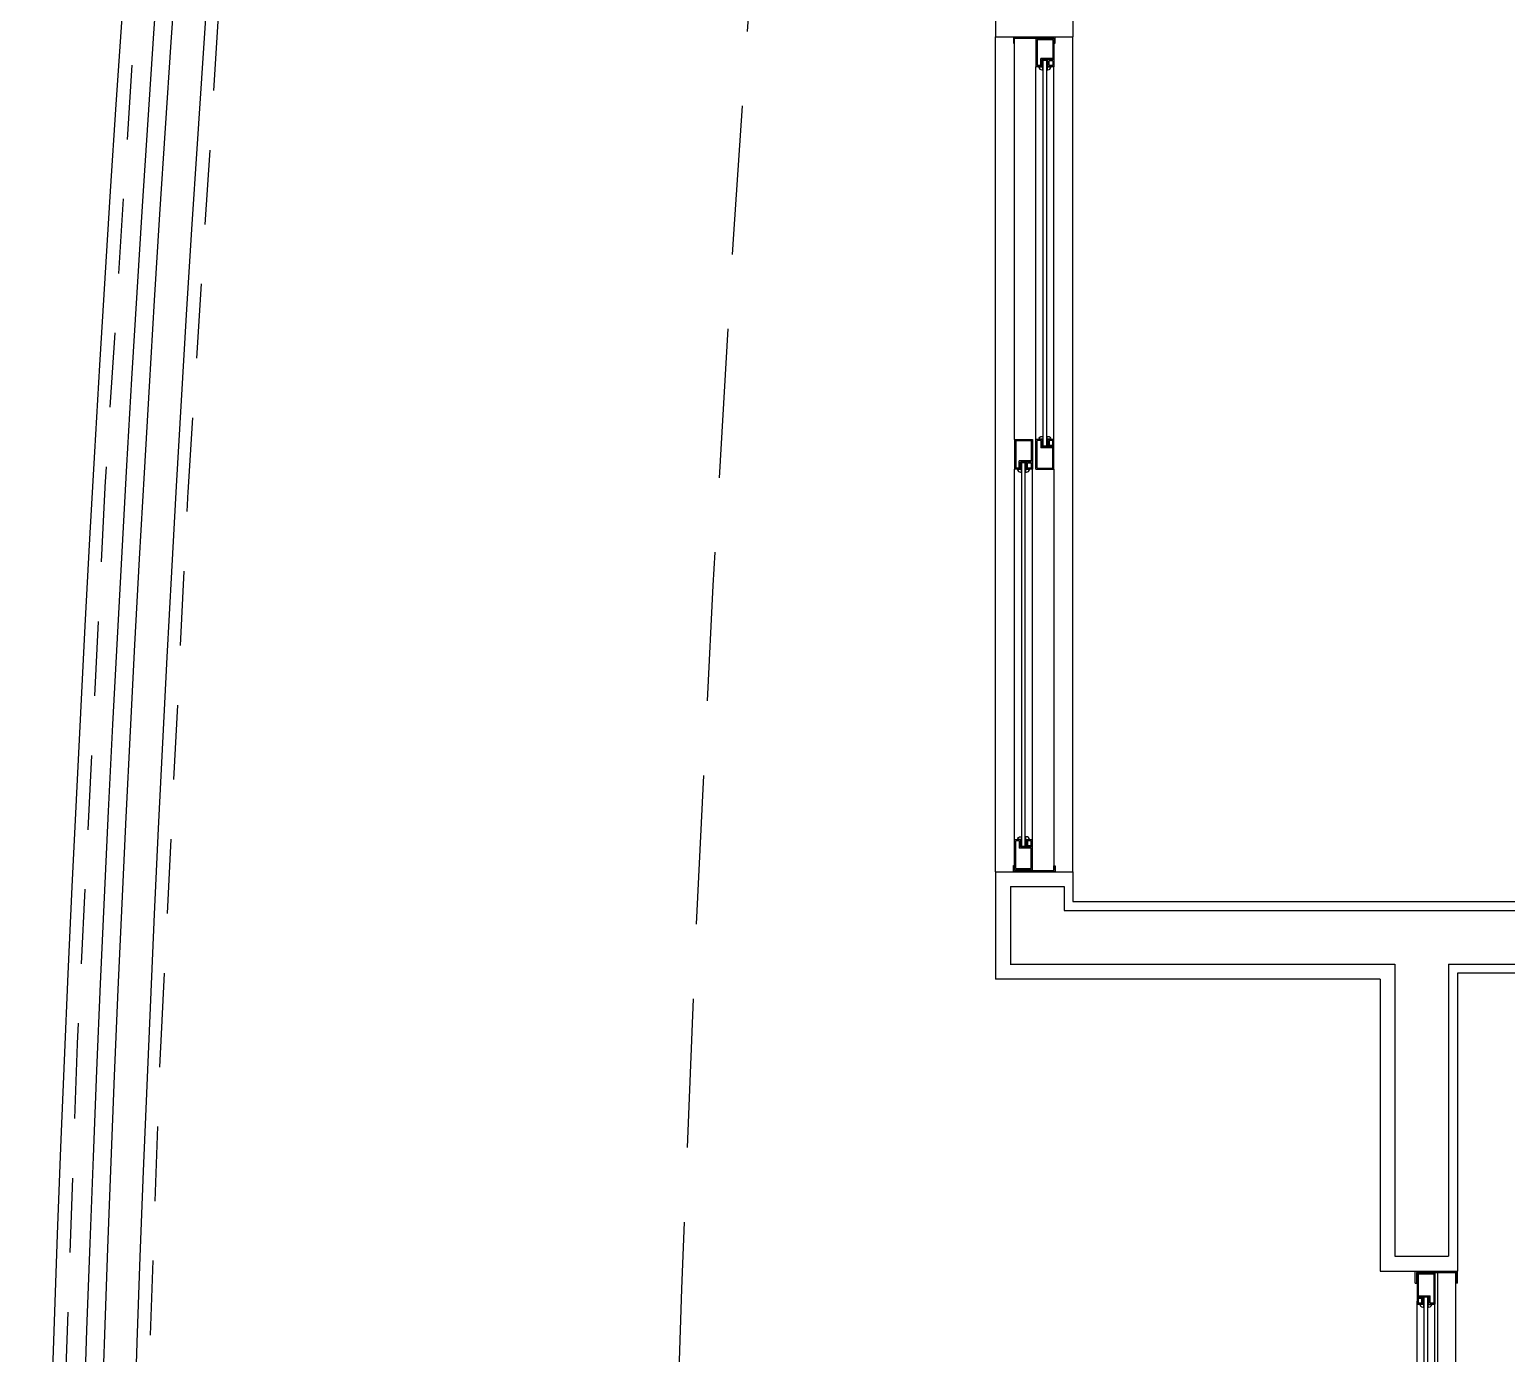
# Model space of a CAD drawing. Header units: millimetres. Extents: x 188.6 to 263.2, y 40.1 to 120.1.
# Drawn here: x 188.92 to 191.396, y 112.071 to 114.292 of the extents above; entities that cross this region are included whole.
import ezdxf

# ---------------------------------------------------------------- set-up
doc = ezdxf.new("R2010")
doc.units = ezdxf.units.MM
doc.linetypes.add('HIDDEN', pattern=[0.375, 0.25, -0.125])
doc.linetypes.add('HIDDEN2', pattern=[0.1875, 0.125, -0.0625])
for name, color, linetype in [('ARQ', 8, 'Continuous'), ('ESTR-VIGAS', 11, 'HIDDEN2'), ('ESTRUTURA', 7, 'Continuous')]:
    doc.layers.add(name, color=color, linetype=linetype)

# ---------------------------------------------------------------- blocks, each defined once
blk = doc.blocks.new('XREF-TIPO$0$A$C491F7D64-flat-1')
for p, q in [((-0.057, 0.03), (-0.005, 0.03)), ((-0.057, 0.03), (-0.057, 0)), ((-0.055, 0.028), (-0.019, 0.028)), ((-0.055, 0.002), (-0.055, 0.028)), ((-0.019, 0.028), (-0.019, 0.008)), ((-0.017, 0.03), (-0.017, 0.02)), ((-0.015, 0.028), (-0.015, 0.022)), ((-0.015, 0.028), (-0.007, 0.028)), ((-0.007, 0.028), (-0.007, 0.022)), ((-0.005, 0.03), (-0.005, 0.02)), ((-0.0045, 0.02), (-0.0045, 0.025)), ((-0.055, 0.002), (-0.007, 0.002)), ((-0.007, 0.008), (-0.019, 0.008)), ((-0.005, 0.02), (-0.017, 0.02)), ((-0.017, 0.02), (-0.017, 0.01)), ((-0.005, 0.01), (-0.017, 0.01)), ((-0.005, 0.0195), (-0.0165, 0.0195)), ((0, 0.0185), (-0.0165, 0.0185)), ((0, 0.0115), (-0.0165, 0.0115)), ((-0.005, 0.0105), (-0.0165, 0.0105)), ((-0.007, 0.022), (-0.015, 0.022)), ((-0.007, 0.008), (-0.007, 0.002)), ((-0.005, 0.01), (-0.005, 0)), ((-0.0045, 0.01), (-0.0045, 0.005)), ((0, 0.02), (0, 0.0185)), ((0, 0.01), (0, 0.0115)), ((-0.057, 0), (-0.005, 0)), ((-0.055, 0), (-0.055, 0))]:
    blk.add_line(p, q)
for centre, radius, start, end in [((-0.005, 0.02), 0.005, 0, 84.2608), ((-0.0165, 0.019), 0.0005, 90, 270), ((-0.0165, 0.011), 0.0005, 90, 270), ((-0.005, 0.02), 0.0005, 270, 0), ((-0.005, 0.01), 0.0005, 0, 90), ((-0.005, 0.01), 0.005, 275.7392, 0)]:
    blk.add_arc(centre, radius, start, end)
blk = doc.blocks.new('XREF-TIPO$0$A$C70231090-flat-1')
for p, q in [((-0.0505, 0.02), (-0.0505, 0.025)), ((0, 0.03), (-0.05, 0.03)), ((-0.05, 0.03), (-0.05, 0.02)), ((-0.04, 0.028), (-0.048, 0.028)), ((-0.048, 0.028), (-0.048, 0.022)), ((-0.04, 0.028), (-0.04, 0.022)), ((-0.038, 0.03), (-0.038, 0.02)), ((-0.002, 0.028), (-0.036, 0.028)), ((-0.036, 0.028), (-0.036, 0.008)), ((-0.002, 0.019), (-0.002, 0.028)), ((0, 0.017), (0, 0.03)), ((-0.055, 0.02), (-0.055, 0.0185)), ((-0.055, 0.0185), (-0.0385, 0.0185)), ((-0.055, 0.0115), (-0.0385, 0.0115)), ((-0.055, 0.01), (-0.055, 0.0115)), ((-0.0505, 0.01), (-0.0505, 0.005)), ((-0.05, 0.02), (-0.038, 0.02)), ((-0.05, 0.0195), (-0.0385, 0.0195)), ((-0.05, 0.0105), (-0.0385, 0.0105)), ((-0.05, 0.01), (-0.05, 0)), ((-0.05, 0.01), (-0.038, 0.01)), ((-0.048, 0.022), (-0.04, 0.022)), ((-0.048, 0.008), (-0.036, 0.008)), ((-0.048, 0.008), (-0.048, 0.002)), ((-0.002, 0.002), (-0.048, 0.002)), ((-0.038, 0.02), (-0.038, 0.01)), ((-0.002, 0.002), (-0.002, 0.019)), ((-0.002, 0.019), (-0.002, 0.019)), ((0, 0.002), (0, 0.017)), ((0, 0.017), (0, 0.017)), ((0, 0), (0, 0.002)), ((0, 0.002), (0, 0.002)), ((0, 0), (-0.05, 0))]:
    blk.add_line(p, q)
for centre, radius, start, end in [((-0.05, 0.02), 0.005, 95.7392, 180), ((-0.05, 0.01), 0.005, 180, 264.2608), ((-0.05, 0.02), 0.0005, 180, 270), ((-0.05, 0.01), 0.0005, 90, 180), ((-0.0385, 0.019), 0.0005, 270, 90), ((-0.0385, 0.011), 0.0005, 270, 90)]:
    blk.add_arc(centre, radius, start, end)
blk = doc.blocks.new('XREF-TIPO$0$A$C491F7D64-flat-2')
for p, q in [((-0.057, 0.03), (-0.005, 0.03)), ((-0.057, 0.03), (-0.057, 0)), ((-0.055, 0.028), (-0.019, 0.028)), ((-0.055, 0.002), (-0.055, 0.028)), ((-0.019, 0.028), (-0.019, 0.008)), ((-0.017, 0.03), (-0.017, 0.02)), ((-0.015, 0.028), (-0.015, 0.022)), ((-0.015, 0.028), (-0.007, 0.028)), ((-0.007, 0.028), (-0.007, 0.022)), ((-0.005, 0.03), (-0.005, 0.02)), ((-0.0045, 0.02), (-0.0045, 0.025)), ((-0.055, 0.002), (-0.007, 0.002)), ((-0.007, 0.008), (-0.019, 0.008)), ((-0.005, 0.02), (-0.017, 0.02)), ((-0.017, 0.02), (-0.017, 0.01)), ((-0.005, 0.01), (-0.017, 0.01)), ((-0.005, 0.0195), (-0.0165, 0.0195)), ((0, 0.0185), (-0.0165, 0.0185)), ((0, 0.0115), (-0.0165, 0.0115)), ((-0.005, 0.0105), (-0.0165, 0.0105)), ((-0.007, 0.022), (-0.015, 0.022)), ((-0.007, 0.008), (-0.007, 0.002)), ((-0.005, 0.01), (-0.005, 0)), ((-0.0045, 0.01), (-0.0045, 0.005)), ((0, 0.02), (0, 0.0185)), ((0, 0.01), (0, 0.0115)), ((-0.057, 0), (-0.005, 0)), ((-0.055, 0), (-0.055, 0))]:
    blk.add_line(p, q)
for centre, radius, start, end in [((-0.005, 0.02), 0.005, 0, 84.2608), ((-0.0165, 0.019), 0.0005, 90, 270), ((-0.0165, 0.011), 0.0005, 90, 270), ((-0.005, 0.02), 0.0005, 270, 0), ((-0.005, 0.01), 0.0005, 0, 90), ((-0.005, 0.01), 0.005, 275.7392, 0)]:
    blk.add_arc(centre, radius, start, end)
blk = doc.blocks.new('XREF-TIPO$0$A$C491F7D64-flat-3')
for p, q in [((0.0045, 0.02), (0.0045, 0.025)), ((0.057, 0.03), (0.005, 0.03)), ((0.005, 0.03), (0.005, 0.02)), ((0.007, 0.028), (0.007, 0.022)), ((0.015, 0.028), (0.007, 0.028)), ((0.015, 0.028), (0.015, 0.022)), ((0.017, 0.03), (0.017, 0.02)), ((0.019, 0.028), (0.019, 0.008)), ((0.055, 0.028), (0.019, 0.028)), ((0.055, 0.002), (0.055, 0.028)), ((0.057, 0.03), (0.057, 0)), ((0, 0.02), (0, 0.0185)), ((0, 0.0185), (0.0165, 0.0185)), ((0, 0.01), (0, 0.0115)), ((0, 0.0115), (0.0165, 0.0115)), ((0.0045, 0.01), (0.0045, 0.005)), ((0.005, 0.02), (0.017, 0.02)), ((0.005, 0.0195), (0.0165, 0.0195)), ((0.005, 0.0105), (0.0165, 0.0105)), ((0.005, 0.01), (0.017, 0.01)), ((0.005, 0.01), (0.005, 0)), ((0.007, 0.022), (0.015, 0.022)), ((0.007, 0.008), (0.007, 0.002)), ((0.007, 0.008), (0.019, 0.008)), ((0.055, 0.002), (0.007, 0.002)), ((0.017, 0.02), (0.017, 0.01)), ((0.057, 0), (0.005, 0)), ((0.055, 0), (0.055, 0))]:
    blk.add_line(p, q)
for centre, radius, start, end in [((0.005, 0.02), 0.005, 95.7392, 180), ((0.005, 0.01), 0.005, 180, 264.2608), ((0.005, 0.02), 0.0005, 180, 270), ((0.005, 0.01), 0.0005, 90, 180), ((0.0165, 0.019), 0.0005, 270, 90), ((0.0165, 0.011), 0.0005, 270, 90)]:
    blk.add_arc(centre, radius, start, end)
blk = doc.blocks.new('XREF-TIPO$0$A$C752324B1')
at = {"color": 0}
for p, q in [((0.02, 0.071), (0, 0.071)), ((0, 0.071), (0, 0)), ((0.002, 0.069), (0.002, 0.002)), ((0.002, 0.069), (0.02, 0.069)), ((1, 0.068), (0.002, 0.068)), ((0.02, 0.071), (0.02, 0.069)), ((1.002, 0.068), (1.9498, 0.068)), ((1.04, 0.056), (1.9568, 0.056)), ((1.04, 0.05), (1.9568, 0.05)), ((1.98, 0.071), (1.98, 0.069)), ((1.98, 0.071), (2, 0.071)), ((1.998, 0.069), (1.98, 0.069)), ((1.998, 0.069), (1.998, 0.002)), ((2, 0.071), (2, 0)), ((1, 0.038), (0.002, 0.038)), ((0.002, 0.033), (1.998, 0.033)), ((0.7272, 0.033), (1.6252, 0.033)), ((1, 0.038), (1.9498, 0.038)), ((0.002, 0.003), (1.998, 0.003)), ((0.002, 0.002), (0.02, 0.002)), ((0.02, 0), (0.02, 0.002)), ((0.7152, 0.021), (1.6372, 0.021)), ((0.7152, 0.015), (1.6372, 0.015)), ((0.7272, 0.003), (1.6252, 0.003)), ((1.98, 0), (1.98, 0.002)), ((1.9978, 0.002), (1.98, 0.002)), ((0.02, 0), (0, 0)), ((1.98, 0), (1.9998, 0))]:
    blk.add_line(p, q, dxfattribs=at)
for name, p in [('XREF-TIPO$0$A$C491F7D64-flat-1', (1.057, 0.038)), ('XREF-TIPO$0$A$C491F7D64-flat-3', (1.9398, 0.038)), ('XREF-TIPO$0$A$C491F7D64-flat-2', (0.7322, 0.003)), ('XREF-TIPO$0$A$C70231090-flat-1', (1.6752, 0.003))]:
    blk.add_blockref(name, p, dxfattribs=at)
blk = doc.blocks.new('XREF-TIPO$0$A$C23913CE5-flat-1')
at = {"color": 0}
for p, q in [((0.003, -0.675), (0.003, -0.0022)), ((0.039, -0.003), (0.039, -0.05)), ((0.069, -0.003), (0.039, -0.003)), ((0.041, -0.005), (0.041, -0.048)), ((0.067, -0.005), (0.041, -0.005)), ((0.067, -0.005), (0.067, -0.036)), ((0.069, -0.003), (0.069, -0.05)), ((0.047, -0.048), (0.041, -0.048)), ((0.067, -0.036), (0.047, -0.036)), ((0.047, -0.048), (0.047, -0.036)), ((0.069, -0.038), (0.049, -0.038)), ((0.049, -0.05), (0.049, -0.038)), ((0.051, -0.686), (0.051, -0.039)), ((0.051, -0.039), (0.057, -0.039)), ((0.057, -0.686), (0.057, -0.039)), ((0.059, -0.05), (0.059, -0.038)), ((0.061, -0.048), (0.061, -0.04)), ((0.067, -0.04), (0.061, -0.04)), ((0.067, -0.048), (0.061, -0.048)), ((0.067, -0.04), (0.067, -0.048)), ((0.039, -0.675), (0.039, -0.05)), ((0.049, -0.05), (0.039, -0.05)), ((0.069, -0.05), (0.059, -0.05)), ((0.069, -0.675), (0.069, -0.05)), ((0.003, -0.675), (0.003, -0.725)), ((0.003, -0.675), (0.033, -0.675)), ((0.005, -0.677), (0.005, -0.723)), ((0.005, -0.677), (0.031, -0.677)), ((0.031, -0.677), (0.031, -0.711)), ((0.033, -0.675), (0.033, -0.725)), ((0.039, -0.725), (0.039, -0.675)), ((0.049, -0.675), (0.039, -0.675)), ((0.041, -0.723), (0.041, -0.677)), ((0.047, -0.677), (0.041, -0.677)), ((0.047, -0.677), (0.047, -0.689)), ((0.067, -0.689), (0.047, -0.689)), ((0.049, -0.675), (0.049, -0.687)), ((0.069, -0.687), (0.049, -0.687)), ((0.051, -0.686), (0.057, -0.686)), ((0.059, -0.675), (0.059, -0.687)), ((0.069, -0.675), (0.059, -0.675)), ((0.061, -0.677), (0.061, -0.685)), ((0.067, -0.677), (0.061, -0.677)), ((0.067, -0.685), (0.061, -0.685)), ((0.067, -0.685), (0.067, -0.677)), ((0.067, -0.723), (0.067, -0.689)), ((0.069, -0.725), (0.069, -0.675)), ((0.011, -0.723), (0.011, -0.711)), ((0.031, -0.711), (0.011, -0.711)), ((0.013, -0.725), (0.013, -0.713)), ((0.033, -0.713), (0.013, -0.713)), ((0.015, -1.3575), (0.015, -0.714)), ((0.015, -0.714), (0.021, -0.714)), ((0.021, -1.3575), (0.021, -0.714)), ((0.023, -0.725), (0.023, -0.713)), ((0.031, -0.715), (0.025, -0.715)), ((0.025, -0.723), (0.025, -0.715)), ((0.031, -0.715), (0.031, -0.723)), ((0.013, -0.725), (0.003, -0.725)), ((0.003, -1.3465), (0.003, -0.725)), ((0.011, -0.723), (0.005, -0.723)), ((0.033, -0.725), (0.023, -0.725)), ((0.031, -0.723), (0.025, -0.723)), ((0.033, -1.397), (0.033, -0.725)), ((0.039, -0.725), (0.069, -0.725)), ((0.041, -0.723), (0.067, -0.723)), ((0.069, -0.725), (0.069, -1.3982)), ((0.003, -1.397), (0.003, -1.3465)), ((0.013, -1.3465), (0.003, -1.3465)), ((0.011, -1.3485), (0.005, -1.3485)), ((0.005, -1.395), (0.005, -1.3485)), ((0.011, -1.3485), (0.011, -1.3605)), ((0.031, -1.3605), (0.011, -1.3605)), ((0.013, -1.3465), (0.013, -1.3585)), ((0.033, -1.3585), (0.013, -1.3585)), ((0.015, -1.3575), (0.021, -1.3575)), ((0.023, -1.3465), (0.023, -1.3585)), ((0.033, -1.3465), (0.023, -1.3465)), ((0.025, -1.3485), (0.025, -1.3565)), ((0.031, -1.3485), (0.025, -1.3485)), ((0.031, -1.3565), (0.025, -1.3565)), ((0.031, -1.3565), (0.031, -1.3485)), ((0.031, -1.395), (0.031, -1.3605)), ((0.033, -1.397), (0.033, -1.3585)), ((0.003, -1.397), (0.033, -1.397)), ((0.005, -1.395), (0.031, -1.395))]:
    blk.add_line(p, q, dxfattribs=at)
for points in [[(0.001, -0.0002), (0.001, -0.0104), (0.003, -0.0104), (0.003, -0.0022), (0.069, -0.0022), (0.069, -0.0102), (0.071, -0.0102), (0.071, -0.0002), (0.001, -0.0002)], [(0.001, -1.4002), (0.001, -1.39), (0.003, -1.39), (0.003, -1.3982), (0.069, -1.3982), (0.069, -1.3902), (0.071, -1.3902), (0.071, -1.4002), (0.001, -1.4002)]]:
    blk.add_lwpolyline(points, dxfattribs=at)
for points in [[(0.0505, -0.0385, 1), (0.0495, -0.0385), (0.0495, -0.05, -0.414214), (0.049, -0.0505), (0.044, -0.0505, 0.38517), (0.049, -0.055), (0.0505, -0.055)], [(0.064, -0.0505), (0.059, -0.0505, -0.414214), (0.0585, -0.05), (0.0585, -0.0385, 1), (0.0575, -0.0385), (0.0575, -0.055), (0.059, -0.055, 0.38517)], [(0.0505, -0.6865, -1), (0.0495, -0.6865), (0.0495, -0.675, 0.414214), (0.049, -0.6745), (0.044, -0.6745, -0.38517), (0.049, -0.67), (0.0505, -0.67)], [(0.064, -0.6745), (0.059, -0.6745, 0.414214), (0.0585, -0.675), (0.0585, -0.6865, -1), (0.0575, -0.6865), (0.0575, -0.67), (0.059, -0.67, -0.38517)], [(0.0145, -0.7135, 1), (0.0135, -0.7135), (0.0135, -0.725, -0.414214), (0.013, -0.7255), (0.008, -0.7255, 0.38517), (0.013, -0.73), (0.0145, -0.73)], [(0.028, -0.7255), (0.023, -0.7255, -0.414214), (0.0225, -0.725), (0.0225, -0.7135, 1), (0.0215, -0.7135), (0.0215, -0.73), (0.023, -0.73, 0.38517)], [(0.0135, -1.3465, 0.414214), (0.013, -1.346), (0.008, -1.346, -0.38517), (0.013, -1.3415), (0.0145, -1.3415), (0.0145, -1.358, -1), (0.0135, -1.358)], [(0.0225, -1.3465, -0.414214), (0.023, -1.346), (0.028, -1.346, 0.38517), (0.023, -1.3415), (0.0215, -1.3415), (0.0215, -1.358, 1), (0.0225, -1.358)]]:
    blk.add_lwpolyline(points, format="xyb", close=True, dxfattribs=at)
blk = doc.blocks.new('A$C1BFF5DEF')
at = {"layer": 'ARQ', "color": 8}
for p, q in [((-8.2196, 6.2751), (-8.2197, 5.2253, 0.0006)), ((-8.3497, 5.3151), (-8.3497, 5.2253, 0.0006)), ((-8.3497, 5.2253, 0.0006), (-8.2197, 5.2253, 0.0006)), ((-8.3497, 3.8251), (-8.3497, 5.2253, 0.0006)), ((-8.2198, 3.8251), (-8.2197, 5.2253, 0.0006)), ((-8.3497, 3.8251), (-8.2198, 3.8251)), ((-8.3497, 3.8251), (-8.3497, 3.6451)), ((-8.2198, 3.8251), (-8.2198, 3.7751)), ((-8.3247, 3.8001, 0.0006), (-8.2347, 3.8001, 0.0006)), ((-8.3247, 3.8001, 0.0006), (-8.3247, 3.6701)), ((-8.2347, 3.8001, 0.0006), (-8.2347, 3.7601)), ((-8.2198, 3.7751), (-4.5797, 3.7751)), ((-8.2347, 3.7601), (-4.5647, 3.7601)), ((-8.3248, 3.6701), (-7.6797, 3.6701)), ((-7.6797, 3.6701), (-7.6797, 3.1801)), ((-7.5897, 3.6701), (-4.4747, 3.6701)), ((-7.5897, 3.6701), (-7.5897, 3.1801)), ((-7.7047, 3.6451), (-8.3497, 3.6451)), ((-7.7047, 3.6451), (-7.7047, 3.1551)), ((-4.4597, 3.6551), (-7.5747, 3.6551)), ((-7.5747, 3.6551), (-7.5747, 3.1551)), ((-7.6797, 3.1801), (-7.5897, 3.1801)), ((-7.7047, 3.1551), (-7.5747, 3.1551))]:
    blk.add_line(p, q, dxfattribs=at)
for radius, start, end in [(66.1415, 171.899467, 188.100485), (66.0865, 171.940842, 188.059109), (66.0565, 171.963438, 188.036513), (66.0015, 172.004914, 187.995038)]:
    blk.add_arc((56.1719, 0.735), radius, start, end, dxfattribs=at)
at = {"layer": 'ARQ', "color": 8, "linetype": 'HIDDEN'}
blk.add_arc((57.5696, 0.7303), 66.4892, 175.900109, 184.040816, dxfattribs=at)
at = {"layer": 'ARQ', "color": 8}
blk.add_blockref('XREF-TIPO$0$A$C23913CE5-flat-1', (-8.3207, 5.2253), dxfattribs=at)
at = {"layer": 'ARQ', "color": 8, "rotation": 90}
blk.add_blockref('XREF-TIPO$0$A$C752324B1', (-7.5747, 1.1551), dxfattribs=at)
blk = doc.blocks.new('COBERTURA_29-09-2016')
at = {"layer": 'ESTR-VIGAS'}
for points in [[(-17.5749, 6.8293), (-17.6343, 5.8974)], [(-17.4946, 5.8885), (-17.4352, 6.8204)], [(-17.6344, 5.8964), (-17.6806, 4.9638)], [(-17.6343, 5.8974), (-17.6344, 5.8964)], [(-17.5407, 4.9569), (-17.4945, 5.8895)], [(-17.4946, 5.8885), (-17.4945, 5.8895)], [(-17.6806, 4.9628), (-17.7136, 4.0296)], [(-17.6806, 4.9638), (-17.6806, 4.9628)], [(-17.5737, 4.0247), (-17.5407, 4.9579)], [(-17.5407, 4.9569), (-17.5407, 4.9579)]]:
    blk.add_lwpolyline(points, dxfattribs=at)

msp = doc.modelspace()

# ---------------------------------------------------------------- block references
at = {"layer": 'ARQ'}
msp.add_blockref('A$C1BFF5DEF', (198.8891, 109.0543), dxfattribs=at)

# ---------------------------------------------------------------- next in the draw order: block references
at = {"layer": 'ESTRUTURA'}
msp.add_blockref('COBERTURA_29-09-2016', (206.6802, 107.6277), dxfattribs=at)

doc.saveas('drawing.dxf')
